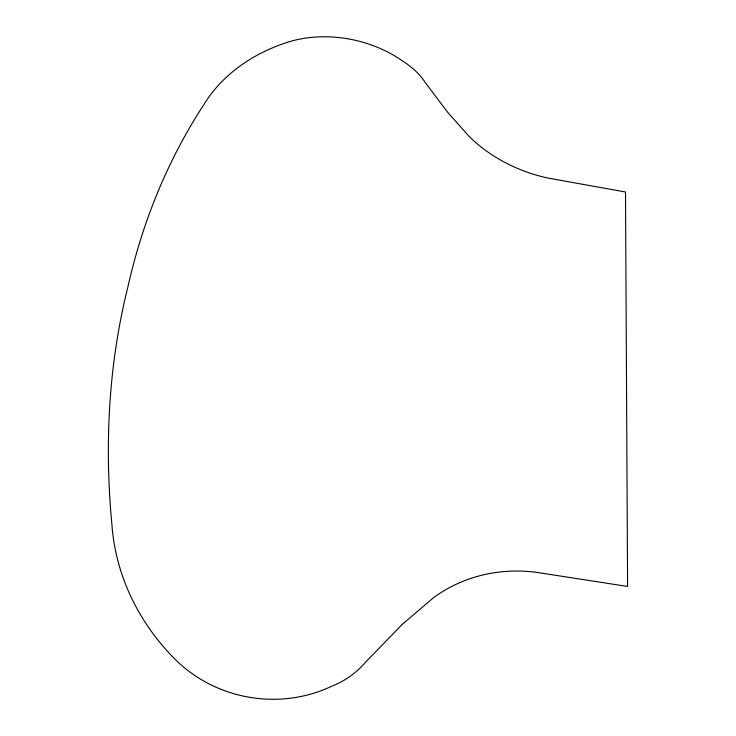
<?xml version="1.0" encoding="UTF-8"?>
<svg xmlns="http://www.w3.org/2000/svg" width="736" height="736" viewBox="0 0 736 736"><rect width="100%" height="100%" fill="white"/><g stroke="black" fill="none" stroke-linecap="round" stroke-linejoin="round"><path stroke-width="1.1" d="M402.362 624.275L365.59 662.133A88.992 84.244 16.6 0 1 331.651 686.256A132.204 123.62 10.7 0 1 175.49 659.704A227.249 205.96 18.4 0 1 111.927 524.694A968.236 707.471 42.9 0 1 127.816 287.27A958.254 698.804 42.2 0 1 204.212 104.07A194.019 149.988 14.8 0 1 287.252 42.338A106.61 80.104 12.7 0 1 403.751 61.796A70.113 52.1 13.7 0 1 425.095 82.331L447.856 112.525L468.841 136.114A120.18 86.066 20.1 0 0 548.789 178.213L625.499 191.986L627.587 586.454L535.376 572.176A167.541 149.739 51.1 0 0 433.394 597.798L402.362 624.275"/></g></svg>
